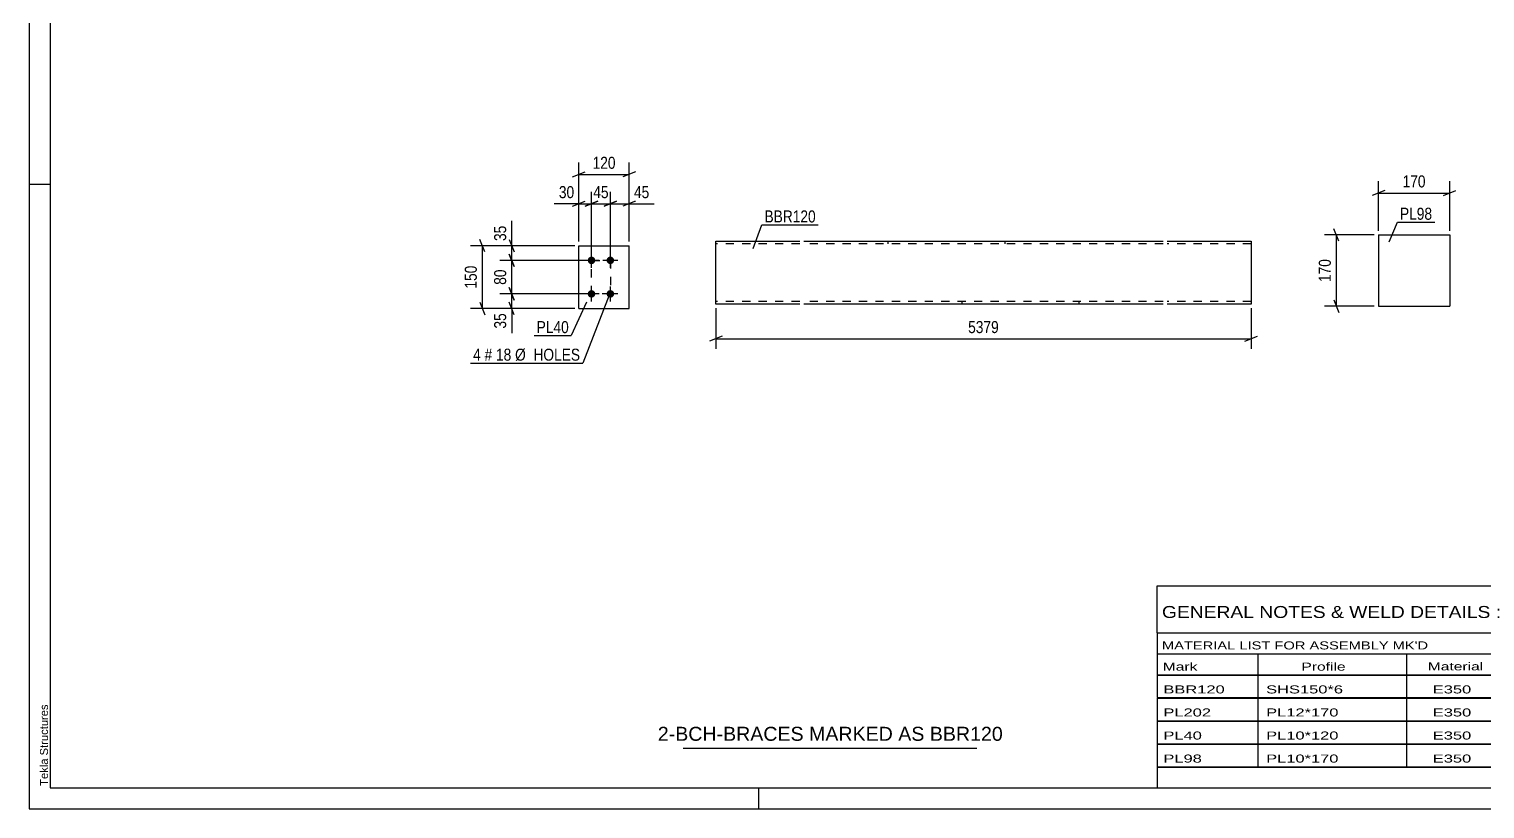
# Model space of a CAD drawing. Header units: millimetres. Extents: x 0 to 594, y 0 to 420.
# Drawn here: x 0 to 347.2, y 0 to 186.1 of the extents above; entities that cross this region are included whole.
import ezdxf

# ---------------------------------------------------------------- set-up
doc = ezdxf.new("R2010")
doc.units = ezdxf.units.MM
doc.linetypes.add('DXK_LINE_DOT2', pattern=[3.9198, 1.9599, -1.9599])
doc.styles.add('Arial', font='ARIAL.TTF', dxfattribs={"height": 0.2})
doc.styles.add('Arial Narrow', font='ARIALN.TTF', dxfattribs={"height": 0.2})

# ---------------------------------------------------------------- blocks, each defined once
blk = doc.blocks.new('Unknown-580610186-1130')
at = {"color": 5, "linetype": 'Continuous'}
for p, q in [((0, 420), (0, 0)), ((5, 415), (5, 5)), ((5, 149), (0, 149)), ((5, 5), (589, 5)), ((174, 0), (174, 5)), ((0, 0), (594, 0))]:
    blk.add_line(p, q, dxfattribs=at)
at = {"color": 174, "linetype": 'Continuous', "style": 'Arial'}
blk.add_text('Tekla Structures', height=1.9102, rotation=90, dxfattribs=at).set_placement((4.5, 5.5))
blk = doc.blocks.new('Part-580610186-2167 - 2161')
at = {"color": 2, "linetype": 'Continuous'}
for p, q in [((131.11, 119.41), (131.11, 134.41)), ((131.11, 134.41), (143.11, 134.41)), ((143.11, 119.41), (143.11, 134.41)), ((131.11, 119.41), (131.11, 119.41)), ((131.11, 119.41), (143.11, 119.41)), ((143.11, 119.41), (143.11, 119.41))]:
    blk.add_line(p, q, dxfattribs=at)
at = {"color": 7, "linetype": 'DXK_LINE_DOT2'}
for p, q in [((131.11, 134.41), (143.11, 134.41)), ((131.11, 119.41), (131.11, 119.41)), ((131.11, 119.41), (143.11, 119.41)), ((143.11, 119.41), (143.11, 119.41))]:
    blk.add_line(p, q, dxfattribs=at)
blk = doc.blocks.new('Bolt-580610186-2200 - 2161')
at = {"linetype": 'Continuous'}
for points in [[(134.11, 130.01), (133.93, 130.03), (133.75, 130.09), (133.58, 130.18), (133.44, 130.31), (133.33, 130.46), (133.26, 130.63), (133.22, 130.81), (133.22, 131), (133.26, 131.19), (133.33, 131.36), (133.44, 131.51), (133.58, 131.64), (133.75, 131.73), (133.93, 131.79), (134.11, 131.81), (134.3, 131.79), (134.48, 131.73), (134.64, 131.64), (134.78, 131.51), (134.89, 131.36), (134.97, 131.19), (135.01, 131), (135.01, 130.81), (134.97, 130.63), (134.89, 130.46), (134.78, 130.31), (134.64, 130.18), (134.48, 130.09), (134.3, 130.03)], [(138.61, 130.01), (138.43, 130.03), (138.25, 130.09), (138.08, 130.18), (137.94, 130.31), (137.83, 130.46), (137.76, 130.63), (137.72, 130.81), (137.72, 131), (137.76, 131.19), (137.83, 131.36), (137.94, 131.51), (138.08, 131.64), (138.25, 131.73), (138.43, 131.79), (138.61, 131.81), (138.8, 131.79), (138.98, 131.73), (139.14, 131.64), (139.28, 131.51), (139.39, 131.36), (139.47, 131.19), (139.51, 131), (139.51, 130.81), (139.47, 130.63), (139.39, 130.46), (139.28, 130.31), (139.14, 130.18), (138.98, 130.09), (138.8, 130.03)], [(134.11, 122.01), (133.93, 122.03), (133.75, 122.09), (133.58, 122.18), (133.44, 122.31), (133.33, 122.46), (133.26, 122.63), (133.22, 122.81), (133.22, 123), (133.26, 123.19), (133.33, 123.36), (133.44, 123.51), (133.58, 123.64), (133.75, 123.73), (133.93, 123.79), (134.11, 123.81), (134.3, 123.79), (134.48, 123.73), (134.64, 123.64), (134.78, 123.51), (134.89, 123.36), (134.97, 123.19), (135.01, 123), (135.01, 122.81), (134.97, 122.63), (134.89, 122.46), (134.78, 122.31), (134.64, 122.18), (134.48, 122.09), (134.3, 122.03)], [(138.61, 122.01), (138.43, 122.03), (138.25, 122.09), (138.08, 122.18), (137.94, 122.31), (137.83, 122.46), (137.76, 122.63), (137.72, 122.81), (137.72, 123), (137.76, 123.19), (137.83, 123.36), (137.94, 123.51), (138.08, 123.64), (138.25, 123.73), (138.43, 123.79), (138.61, 123.81), (138.8, 123.79), (138.98, 123.73), (139.14, 123.64), (139.28, 123.51), (139.39, 123.36), (139.47, 123.19), (139.51, 123), (139.51, 122.81), (139.47, 122.63), (139.39, 122.46), (139.28, 122.31), (139.14, 122.18), (138.98, 122.09), (138.8, 122.03)]]:
    blk.add_hatch(color=1, dxfattribs=at).paths.add_polyline_path(points)
at = {"color": 1, "linetype": 'Continuous'}
for p, q in [((134.11, 129.11), (134.11, 132.71)), ((138.61, 129.11), (138.61, 132.71)), ((135.91, 130.91), (132.31, 130.91)), ((140.41, 130.91), (136.81, 130.91)), ((135.91, 122.91), (132.31, 122.91)), ((134.11, 121.11), (134.11, 124.71)), ((140.41, 122.91), (136.81, 122.91)), ((138.61, 121.11), (138.61, 124.71))]:
    blk.add_line(p, q, dxfattribs=at)
blk = doc.blocks.new('Part-580610186-2404 - 2398')
at = {"color": 2, "linetype": 'Continuous'}
for p, q in [((321.77, 136.97), (321.77, 119.97)), ((321.77, 136.97), (338.77, 136.97)), ((338.77, 136.97), (338.77, 119.97)), ((321.77, 119.97), (338.77, 119.97))]:
    blk.add_line(p, q, dxfattribs=at)
blk = doc.blocks.new('Part-580610186-2436 - 2428')
at = {"color": 2, "linetype": 'Continuous'}
for p, q in [((163.76, 120.56), (163.76, 135.47)), ((163.76, 135.47), (183.76, 135.47)), ((184.76, 135.47), (270.42, 135.47)), ((271.42, 135.47), (291.42, 135.47)), ((291.42, 135.47), (291.42, 120.47)), ((163.76, 120.47), (163.76, 120.56)), ((183.76, 120.47), (163.76, 120.47)), ((270.42, 120.47), (184.76, 120.47)), ((291.42, 120.47), (271.42, 120.47))]:
    blk.add_line(p, q, dxfattribs=at)
at = {"color": 7, "linetype": 'DXK_LINE_DOT2'}
for p, q in [((204.76, 135.47), (204.76, 134.87)), ((232.68, 135.47), (232.68, 134.87)), ((183.76, 134.87), (163.76, 134.87)), ((270.42, 134.87), (184.76, 134.87)), ((291.42, 134.87), (271.42, 134.87)), ((163.76, 121.07), (163.76, 121.12)), ((183.76, 121.07), (163.76, 121.07)), ((270.42, 121.07), (184.76, 121.07)), ((222.5, 120.47), (222.5, 121.07)), ((250.42, 120.47), (250.42, 121.07)), ((291.42, 121.07), (271.42, 121.07)), ((291.42, 121.07), (291.42, 121.12))]:
    blk.add_line(p, q, dxfattribs=at)
blk = doc.blocks.new('Rectangle-580610186-2384 - 2161')
at = {"color": 1, "linetype": 'DXK_LINE_DOT2'}
blk.add_lwpolyline([(134.11, 130.91), (138.61, 130.91), (138.61, 122.91), (134.11, 122.91), (134.11, 130.91)], close=True, dxfattribs=at)
blk = doc.blocks.new('StraightDimension-580610186-2344 - 2161')
at = {"color": 7, "linetype": 'Continuous'}
for p, q in [((134.11, 131.91), (134.11, 147.26)), ((138.61, 131.91), (138.61, 147.26)), ((132.61, 143.81), (135.61, 145.01)), ((134.11, 144.41), (138.61, 144.41)), ((140.11, 145.01), (137.11, 143.81))]:
    blk.add_line(p, q, dxfattribs=at)
at = {"color": 0}
blk.add_wipeout([(138.79, 145.16), (138.79, 149.36), (133.94, 149.36), (133.94, 145.16)], dxfattribs=at)
at = {"color": 3, "style": 'Arial Narrow'}
blk.add_text('45', height=2.863, dxfattribs=at).set_placement((134.54, 145.76))
blk = doc.blocks.new('StraightDimension-580610186-2300 - 2161')
at = {"color": 7, "linetype": 'Continuous'}
for p, q in [((114.51, 135.91), (115.71, 132.91)), ((130.11, 134.41), (112.26, 134.41)), ((115.71, 129.41), (114.51, 132.41)), ((115.11, 130.91), (115.11, 134.41)), ((133.11, 130.91), (112.26, 130.91))]:
    blk.add_line(p, q, dxfattribs=at)
at = {"color": 0}
blk.add_wipeout([(114.36, 139.79), (110.16, 139.79), (110.16, 134.93), (114.36, 134.93)], dxfattribs=at)
at = {"color": 7, "linetype": 'Continuous'}
blk.add_line((115.11, 134.41), (115.11, 140.32), dxfattribs=at)
blk.add_line((115.11, 134.41), (115.11, 140.32), dxfattribs=at)
at = {"color": 3, "style": 'Arial Narrow'}
blk.add_text('35', height=2.863, rotation=90.0002, dxfattribs=at).set_placement((113.76, 135.53))
blk = doc.blocks.new('StraightDimension-580610186-2277 - 2161')
at = {"color": 7, "linetype": 'Continuous'}
for p, q in [((133.11, 122.91), (112.26, 122.91)), ((114.51, 124.41), (115.71, 121.41)), ((115.11, 119.41), (115.11, 122.91)), ((130.11, 119.41), (112.26, 119.41)), ((115.71, 117.91), (114.51, 120.91))]:
    blk.add_line(p, q, dxfattribs=at)
at = {"color": 0}
blk.add_wipeout([(114.36, 118.88), (110.16, 118.88), (110.16, 114.03), (114.36, 114.03)], dxfattribs=at)
at = {"color": 7, "linetype": 'Continuous'}
blk.add_line((115.11, 119.41), (115.11, 113.5), dxfattribs=at)
blk.add_line((115.11, 119.41), (115.11, 113.5), dxfattribs=at)
at = {"color": 3, "style": 'Arial Narrow'}
blk.add_text('35', height=2.863, rotation=90.0002, dxfattribs=at).set_placement((113.76, 114.63))
blk = doc.blocks.new('StraightDimension-580610186-2290 - 2161')
at = {"color": 7, "linetype": 'Continuous'}
for p, q in [((114.51, 132.41), (115.71, 129.41)), ((133.11, 130.91), (112.26, 130.91)), ((115.11, 122.91), (115.11, 130.91)), ((133.11, 122.91), (112.26, 122.91)), ((115.71, 121.41), (114.51, 124.41))]:
    blk.add_line(p, q, dxfattribs=at)
at = {"color": 0}
blk.add_wipeout([(114.36, 129.34), (110.16, 129.34), (110.16, 124.48), (114.36, 124.48)], dxfattribs=at)
at = {"color": 3, "style": 'Arial Narrow'}
blk.add_text('80', height=2.863, rotation=90.0002, dxfattribs=at).set_placement((113.76, 125.08))
blk = doc.blocks.new('StraightDimension-580610186-2314 - 2161')
at = {"color": 7, "linetype": 'Continuous'}
for p, q in [((108.71, 132.91), (107.51, 135.91)), ((130.11, 134.41), (105.26, 134.41)), ((108.11, 119.41), (108.11, 134.41)), ((130.11, 119.41), (105.26, 119.41)), ((107.51, 120.91), (108.71, 117.91))]:
    blk.add_line(p, q, dxfattribs=at)
at = {"color": 0}
blk.add_wipeout([(107.36, 130.25), (103.16, 130.25), (103.16, 123.57), (107.36, 123.57)], dxfattribs=at)
at = {"color": 3, "style": 'Arial Narrow'}
blk.add_text('150', height=2.863, rotation=90.0002, dxfattribs=at).set_placement((106.76, 124.17))
blk = doc.blocks.new('StraightDimension-580610186-2331 - 2161')
at = {"color": 7, "linetype": 'Continuous'}
for p, q in [((131.11, 135.41), (131.11, 147.26)), ((134.11, 131.91), (134.11, 147.26)), ((129.61, 143.81), (132.61, 145.01)), ((131.11, 144.41), (134.11, 144.41)), ((135.61, 145.01), (132.61, 143.81))]:
    blk.add_line(p, q, dxfattribs=at)
at = {"color": 0}
blk.add_wipeout([(130.59, 145.16), (130.59, 149.36), (125.73, 149.36), (125.73, 145.16)], dxfattribs=at)
at = {"color": 7, "linetype": 'Continuous'}
blk.add_line((131.11, 144.41), (125.21, 144.41), dxfattribs=at)
blk.add_line((131.11, 144.41), (125.21, 144.41), dxfattribs=at)
at = {"color": 3, "style": 'Arial Narrow'}
blk.add_text('30', height=2.863, dxfattribs=at).set_placement((126.33, 145.76))
blk = doc.blocks.new('StraightDimension-580610186-2354 - 2161')
at = {"color": 7, "linetype": 'Continuous'}
for p, q in [((138.61, 131.91), (138.61, 147.26)), ((143.11, 135.41), (143.11, 147.26)), ((137.11, 143.81), (140.11, 145.01)), ((138.61, 144.41), (143.11, 144.41)), ((144.61, 145.01), (141.61, 143.81))]:
    blk.add_line(p, q, dxfattribs=at)
at = {"color": 0}
blk.add_wipeout([(148.49, 145.16), (148.49, 149.36), (143.64, 149.36), (143.64, 145.16)], dxfattribs=at)
at = {"color": 7, "linetype": 'Continuous'}
blk.add_line((143.11, 144.41), (149.02, 144.41), dxfattribs=at)
blk.add_line((143.11, 144.41), (149.02, 144.41), dxfattribs=at)
at = {"color": 3, "style": 'Arial Narrow'}
blk.add_text('45', height=2.863, dxfattribs=at).set_placement((144.24, 145.76))
blk = doc.blocks.new('StraightDimension-580610186-2368 - 2161')
at = {"color": 7, "linetype": 'Continuous'}
for p, q in [((131.11, 135.41), (131.11, 154.26)), ((143.11, 135.41), (143.11, 154.26)), ((129.61, 150.81), (132.61, 152.01)), ((131.11, 151.41), (143.11, 151.41)), ((144.61, 152.01), (141.61, 150.81))]:
    blk.add_line(p, q, dxfattribs=at)
at = {"color": 0}
blk.add_wipeout([(140.46, 152.16), (140.46, 156.36), (133.77, 156.36), (133.77, 152.16)], dxfattribs=at)
at = {"color": 3, "style": 'Arial Narrow'}
blk.add_text('120', height=2.863, dxfattribs=at).set_placement((134.37, 152.76))
blk = doc.blocks.new('StraightDimension-580610186-2406 - 2398')
at = {"color": 7, "linetype": 'Continuous'}
for p, q in [((321.77, 137.97), (321.77, 149.82)), ((338.77, 137.97), (338.77, 149.82)), ((323.27, 147.57), (320.27, 146.37)), ((321.77, 146.97), (338.77, 146.97)), ((337.27, 146.37), (340.27, 147.57))]:
    blk.add_line(p, q, dxfattribs=at)
at = {"color": 0}
blk.add_wipeout([(333.62, 147.72), (333.62, 151.92), (326.93, 151.92), (326.93, 147.72)], dxfattribs=at)
at = {"color": 3, "style": 'Arial Narrow'}
blk.add_text('170', height=2.863, dxfattribs=at).set_placement((327.53, 148.32))
blk = doc.blocks.new('StraightDimension-580610186-2417 - 2398')
at = {"color": 7, "linetype": 'Continuous'}
for p, q in [((320.77, 136.97), (308.92, 136.97)), ((312.37, 135.47), (311.17, 138.47)), ((311.77, 119.97), (311.77, 136.97)), ((320.77, 119.97), (308.92, 119.97)), ((311.17, 121.47), (312.37, 118.47))]:
    blk.add_line(p, q, dxfattribs=at)
at = {"color": 0}
blk.add_wipeout([(311.02, 131.82), (306.82, 131.82), (306.82, 125.13), (311.02, 125.13)], dxfattribs=at)
at = {"color": 3, "style": 'Arial Narrow'}
blk.add_text('170', height=2.863, rotation=90.0002, dxfattribs=at).set_placement((310.42, 125.73))
blk = doc.blocks.new('StraightDimension-580610186-2441 - 2428')
at = {"color": 7, "linetype": 'Continuous'}
for p, q in [((163.76, 119.47), (163.76, 109.81)), ((291.42, 119.47), (291.42, 109.81)), ((165.26, 112.81), (162.26, 111.61)), ((163.76, 112.21), (291.42, 112.21)), ((289.92, 111.61), (292.92, 112.81))]:
    blk.add_line(p, q, dxfattribs=at)
at = {"color": 0}
blk.add_wipeout([(231.85, 112.96), (231.85, 117.16), (223.33, 117.16), (223.33, 112.96)], dxfattribs=at)
at = {"color": 3, "style": 'Arial Narrow'}
blk.add_text('5379', height=2.863, dxfattribs=at).set_placement((223.93, 113.56))
blk = doc.blocks.new('Unknown-580610186-4764')
at = {"color": 7, "linetype": 'Continuous'}
blk.add_line((156, 14.5), (226, 14.5), dxfattribs=at)
at = {"color": 7, "style": 'Arial'}
blk.add_text('2-BCH-BRACES MARKED AS BBR120', height=3.3428, dxfattribs=at).set_placement((149.93, 16.25))
blk = doc.blocks.new('Unknown-580610186-4763')
at = {"color": 7, "linetype": 'Continuous'}
for p, q in [((269, 53.25), (429, 53.25)), ((269, 42), (269, 53.25)), ((429, 53.25), (429, 42)), ((269, 42), (429, 42)), ((269, 42), (269, 37)), ((429, 42), (429, 37)), ((269, 37), (429, 37)), ((269, 37), (269, 32)), ((293, 37), (293, 32)), ((328.5, 37), (328.5, 32)), ((354.5, 37), (354.5, 32)), ((367.5, 37), (367.5, 32)), ((385, 37), (385, 32)), ((407, 37), (407, 32)), ((429, 37), (429, 32)), ((269, 32), (429, 32)), ((269, 31.95), (269, 26.55)), ((269, 31.95), (429, 31.95)), ((293, 32), (293, 26.5)), ((328.5, 32), (328.5, 26.5)), ((354.5, 32), (354.5, 26.5)), ((367.5, 32), (367.5, 26.5)), ((385, 32), (385, 26.5)), ((407, 32), (407, 26.5)), ((429, 31.95), (429, 26.55)), ((269, 26.55), (429, 26.55)), ((269, 26.45), (269, 21.05)), ((269, 26.45), (429, 26.45)), ((293, 26.5), (293, 21)), ((328.5, 26.5), (328.5, 21)), ((354.5, 26.5), (354.5, 21)), ((367.5, 26.5), (367.5, 21)), ((385, 26.5), (385, 21)), ((407, 26.5), (407, 21)), ((429, 26.45), (429, 21.05)), ((269, 21.05), (429, 21.05)), ((269, 20.95), (269, 15.55)), ((269, 20.95), (429, 20.95)), ((293, 21), (293, 15.5)), ((328.5, 21), (328.5, 15.5)), ((354.5, 21), (354.5, 15.5)), ((367.5, 21), (367.5, 15.5)), ((385, 21), (385, 15.5)), ((407, 21), (407, 15.5)), ((429, 20.95), (429, 15.55)), ((269, 15.55), (429, 15.55)), ((269, 15.45), (269, 10.05)), ((269, 15.45), (429, 15.45)), ((293, 15.5), (293, 10)), ((328.5, 15.5), (328.5, 10)), ((354.5, 15.5), (354.5, 10)), ((367.5, 15.5), (367.5, 10)), ((385, 15.5), (385, 10)), ((407, 15.5), (407, 10)), ((429, 15.45), (429, 10.05)), ((269, 10.05), (429, 10.05)), ((269, 10), (429, 10)), ((269, 10), (269, 5)), ((385, 10), (385, 5)), ((407, 10), (407, 5)), ((429, 10), (429, 5)), ((269, 5), (429, 5))]:
    blk.add_line(p, q, dxfattribs=at)
at = {"color": 7, "style": 'Arial Narrow'}
for s, height, width, p in [('GENERAL NOTES & WELD DETAILS :', 2.8633, 1.4, (270.15, 45.56)), ('REFER TYP DRAWING TYP-01', 1.9089, 1.6, (353.7, 45.66)), ("MATERIAL LIST FOR ASSEMBLY MK'D", 1.9089, 1.6, (270.15, 38.06)), ('BBR120', 1.909, 1.794707, (361.48, 37.97)), ('2', 1.91, 1.794707, (391.08, 38.06)), ('No. Required', 1.9089, 1.6, (400.41, 38.06)), ('Mark', 1.909, 1.7, (270.34, 33)), ('Profile', 1.909, 1.7, (303.41, 33)), ('Material', 1.909, 1.7, (333.54, 33.06)), ('No.', 1.909, 1.7, (358.5, 33.06)), ('Length', 1.909, 1.7, (369, 33.06)), ('Area', 1.909, 1.7, (391.5, 33.06)), ('Weight', 1.909, 1.7, (411, 33.06))]:
    blk.add_text(s, height=height, dxfattribs=dict(at, width=width)).set_placement(p)
at = {"color": 7, "linetype": 'Continuous', "style": 'Arial Narrow'}
for s, height, width, p in [('BBR120', 1.909, 1.794707, (270.5, 27.56)), ('SHS150*6', 1.909, 1.794707, (295, 27.56)), ('E350', 1.909, 1.794707, (334.74, 27.56)), ('1', 1.91, 1.794707, (358.86, 27.56)), ('5379', 1.909, 1.794707, (371.58, 27.56)), ('3.2', 1.909, 1.794707, (395.32, 27.56)), ('145.6', 1.909, 1.794707, (411.96, 27.56)), ('PL202', 1.909, 1.794707, (270.5, 22.06)), ('PL12*170', 1.909, 1.794707, (295, 22.06)), ('E350', 1.909, 1.794707, (334.74, 22.06)), ('1', 1.91, 1.794707, (358.86, 22.06)), ('706', 1.909, 1.794707, (373.77, 22.06)), ('0.3', 1.909, 1.794707, (395.32, 22.06)), ('11.3', 1.909, 1.794707, (414.14, 22.06)), ('PL40', 1.909, 1.794707, (270.5, 16.56)), ('PL10*120', 1.909, 1.794707, (295, 16.56)), ('E350', 1.909, 1.794707, (334.74, 16.56)), ('4', 1.91, 1.794707, (358.86, 16.56)), ('150', 1.909, 1.794707, (373.77, 16.56)), ('0.0', 1.909, 1.794707, (395.32, 16.56)), ('5.7', 1.909, 1.794707, (416.33, 16.56)), ('PL98', 1.909, 1.794707, (270.5, 11.06)), ('PL10*170', 1.909, 1.794707, (295, 11.06)), ('E350', 1.909, 1.794707, (334.74, 11.06)), ('2', 1.91, 1.794707, (358.86, 11.06)), ('170', 1.909, 1.794707, (373.77, 11.06)), ('0.1', 1.909, 1.794707, (395.32, 11.06)), ('4.5', 1.909, 1.794707, (416.33, 11.06)), ('Total', 1.909, 1.7, (371.33, 6.5)), ('3.8', 1.909, 1.794707, (394.83, 6.5)), ('167.1', 1.909, 1.794707, (411.96, 6.5))]:
    blk.add_text(s, height=height, dxfattribs=dict(at, width=width)).set_placement(p)
blk = doc.blocks.new('Mark-580610186-2163 - 2161')
at = {"color": 0}
blk.add_wipeout([(128.7, 113.55), (128.7, 116.55), (121.03, 116.55), (121.03, 113.55)], dxfattribs=at)
blk.add_wipeout([(128.7, 113.55), (128.7, 116.55), (121.03, 116.55), (121.03, 113.55)], dxfattribs=at)
at = {"color": 30, "linetype": 'Continuous'}
for p in [(132.96, 120.91), (120.43, 112.95)]:
    blk.add_line(p, (129.3, 112.95), dxfattribs=at)
at = {"color": 3, "style": 'Arial Narrow'}
blk.add_text('PL40', height=2.863, dxfattribs=at).set_placement((121.03, 113.55))
blk = doc.blocks.new('Mark-580610186-2196 - 2161')
at = {"color": 0}
blk.add_wipeout([(107.71, 106.97), (107.71, 109.97), (105.88, 109.97), (105.88, 106.97)], dxfattribs=at)
blk.add_wipeout([(107.71, 106.97), (107.71, 109.97), (105.88, 109.97), (105.88, 106.97)], dxfattribs=at)
blk.add_wipeout([(110.43, 106.97), (110.43, 109.97), (108.61, 109.97), (108.61, 106.97)], dxfattribs=at)
blk.add_wipeout([(110.43, 106.97), (110.43, 109.97), (108.61, 109.97), (108.61, 106.97)], dxfattribs=at)
at = {"color": 3, "style": 'Arial Narrow'}
blk.add_text('4', height=2.86, dxfattribs=at).set_placement((105.88, 106.97))
at = {"color": 0}
blk.add_wipeout([(114.99, 106.97), (114.99, 109.97), (111.33, 109.97), (111.33, 106.97)], dxfattribs=at)
blk.add_wipeout([(114.99, 106.97), (114.99, 109.97), (111.33, 109.97), (111.33, 106.97)], dxfattribs=at)
at = {"color": 3, "style": 'Arial Narrow'}
blk.add_text('#', height=2.86, dxfattribs=at).set_placement((108.61, 106.97))
at = {"color": 0}
blk.add_wipeout([(131.42, 106.97), (131.42, 109.97), (115.89, 109.97), (115.89, 106.97)], dxfattribs=at)
blk.add_wipeout([(131.42, 106.97), (131.42, 109.97), (115.89, 109.97), (115.89, 106.97)], dxfattribs=at)
at = {"color": 7, "linetype": 'Continuous'}
for p in [(138.45, 123), (105.28, 106.37)]:
    blk.add_line(p, (132.02, 106.37), dxfattribs=at)
at = {"color": 3, "style": 'Arial Narrow'}
for s, p in [('18', (111.33, 106.97)), ('Ø  HOLES', (115.89, 106.97))]:
    blk.add_text(s, height=2.863, dxfattribs=at).set_placement(p)
blk = doc.blocks.new('Mark-580610186-2400 - 2398')
at = {"color": 0}
blk.add_wipeout([(334.59, 140.6), (334.59, 143.6), (326.91, 143.6), (326.91, 140.6)], dxfattribs=at)
blk.add_wipeout([(334.59, 140.6), (334.59, 143.6), (326.91, 143.6), (326.91, 140.6)], dxfattribs=at)
at = {"color": 30, "linetype": 'Continuous'}
for p, q in [((324.35, 135.32), (326.31, 140)), ((326.31, 140), (335.19, 140))]:
    blk.add_line(p, q, dxfattribs=at)
at = {"color": 3, "style": 'Arial Narrow'}
blk.add_text('PL98', height=2.863, dxfattribs=at).set_placement((326.91, 140.6))
blk = doc.blocks.new('Mark-580610186-2432 - 2428')
at = {"color": 0}
blk.add_wipeout([(187.6, 139.96), (187.6, 142.96), (175.36, 142.96), (175.36, 139.96)], dxfattribs=at)
blk.add_wipeout([(187.6, 139.96), (187.6, 142.96), (175.36, 142.96), (175.36, 139.96)], dxfattribs=at)
at = {"color": 30, "linetype": 'Continuous'}
for p, q in [((172.63, 133.71), (174.76, 139.36)), ((174.76, 139.36), (188.2, 139.36))]:
    blk.add_line(p, q, dxfattribs=at)
at = {"color": 3, "style": 'Arial Narrow'}
blk.add_text('BBR120', height=2.863, dxfattribs=at).set_placement((175.36, 139.96))

msp = doc.modelspace()

# ---------------------------------------------------------------- block references
for name in ['Unknown-580610186-1130', 'Part-580610186-2436 - 2428', 'Part-580610186-2404 - 2398', 'Part-580610186-2167 - 2161', 'Bolt-580610186-2200 - 2161', 'Rectangle-580610186-2384 - 2161', 'Unknown-580610186-4763', 'Unknown-580610186-4764']:
    msp.add_blockref(name, (0, 0))

# ---------------------------------------------------------------- next in the draw order: block references
for name in ['StraightDimension-580610186-2344 - 2161', 'StraightDimension-580610186-2406 - 2398', 'Mark-580610186-2432 - 2428', 'StraightDimension-580610186-2277 - 2161', 'StraightDimension-580610186-2441 - 2428']:
    msp.add_blockref(name, (0, 0))

# ---------------------------------------------------------------- next in the draw order: block references
for name in ['Mark-580610186-2400 - 2398', 'StraightDimension-580610186-2300 - 2161', 'StraightDimension-580610186-2417 - 2398']:
    msp.add_blockref(name, (0, 0))

# ---------------------------------------------------------------- next in the draw order: block references
msp.add_blockref('StraightDimension-580610186-2290 - 2161', (0, 0))

# ---------------------------------------------------------------- next in the draw order: block references
msp.add_blockref('StraightDimension-580610186-2314 - 2161', (0, 0))

# ---------------------------------------------------------------- next in the draw order: block references
for name in ['StraightDimension-580610186-2331 - 2161', 'Mark-580610186-2163 - 2161']:
    msp.add_blockref(name, (0, 0))

# ---------------------------------------------------------------- next in the draw order: block references
for name in ['StraightDimension-580610186-2354 - 2161', 'Mark-580610186-2196 - 2161']:
    msp.add_blockref(name, (0, 0))

# ---------------------------------------------------------------- next in the draw order: block references
msp.add_blockref('StraightDimension-580610186-2368 - 2161', (0, 0))

doc.saveas('drawing.dxf')
